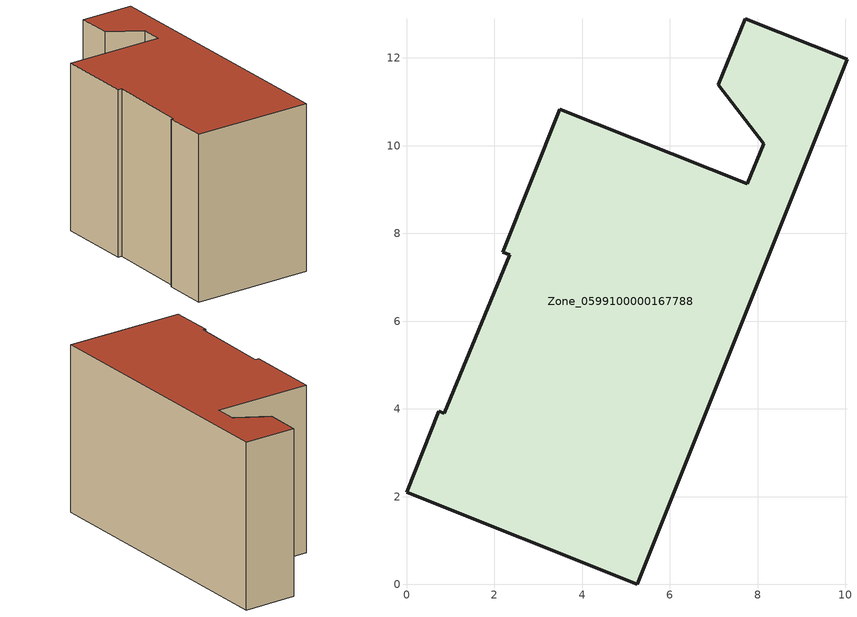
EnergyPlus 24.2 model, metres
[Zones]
Zone_0599100000167788
 floor ground (C_G): 2.35,7.51 2.19,7.58 3.49,10.83 7.77,9.13 8.14,10.05 7.11,11.39 7.72,12.9 10.04,11.97 5.26,0 0,2.1 0.74,3.95 0.86,3.9 z0.31
 wall outside (C_F): 10.04,11.97 7.72,12.9 7.11,11.39 8.14,10.05 7.77,9.13 3.49,10.83 2.19,7.58 2.35,7.51 0.86,3.9 0.74,3.95 0,2.1 5.26,0 10.04,11.97 z0.31:8.12
 roof outside (C_R): 2.35,7.51 0.86,3.9 0.74,3.95 0,2.1 5.26,0 10.04,11.97 7.72,12.9 7.11,11.39 8.14,10.05 7.77,9.13 3.49,10.83 2.19,7.58 z8.12
[BUILDING]
Pand.0599100000167788: North Axis=0; Terrain=City; Loads Convergence Tolerance Value=0.04; Temperature Convergence Tolerance Value=0.4; Solar Distribution=FullExterior; Maximum Number of Warmup Days=25; Minimum Number of Warmup Days=1
[Site:Location]
Rotterdam.The.Hague.AP_ZH_NLD Design_Conditions: Latitude=51.96; Longitude=4.45; Time Zone=1; Elevation=-4.5
[SITE:GROUNDTEMPERATURE:BUILDINGSURFACE]
18, 18, 18, 18, 18, 18, 18, 18, 18, 18, 18, 18
[MATERIAL] Thermal Absorptance=0.9; Solar Absorptance=0.7; Visible Absorptance=0.7
Name | Roughness | Thickness | Conductivity | Density | Specific Heat
G.TC.1975-1991 | MediumSmooth | 0.15 | 0.288461 | 540 | 1210
F.TC.1975-1991 | Rough | 0.3 | 0.230769 | 1920 | 840
R.TC.1975-1991 | MediumRough | 0.2 | 0.153846 | 1500 | 1000
[CONSTRUCTION]
C_G: G.TC.1975-1991
C_F: F.TC.1975-1991
C_R: R.TC.1975-1991
[ZONE]
Zone_0599100000167788: Type=1; Multiplier=1; Ceiling Height=Autocalculate; Volume=Autocalculate; Floor Area=autocalculate; Part of Total Floor Area=Yes
[ZONEINFILTRATION:DESIGNFLOWRATE]
Infil_Zone_0599100000167788: Zone or ZoneList or Space or SpaceList=Zone_0599100000167788; Schedule=AlwaysOn; Design Flow Rate Calculation Method=Flow/Area; Flow Rate per Floor Area=0.003; Constant Term Coefficient=1; Temperature Term Coefficient=0; Velocity Term Coefficient=0; Velocity Squared Term Coefficient=0
[HVACTEMPLATE:ZONE:IDEALLOADSAIRSYSTEM]
Zone_0599100000167788: Maximum Heating Supply Air Temperature=50; Minimum Cooling Supply Air Temperature=13; Maximum Heating Supply Air Humidity Ratio=0.0156; Minimum Cooling Supply Air Humidity Ratio=0.0077; Heating Limit=NoLimit; Cooling Limit=NoLimit; Dehumidification Control Type=ConstantSensibleHeatRatio; Cooling Sensible Heat Ratio=0.7; Dehumidification Setpoint=60; Humidification Control Type=None; Humidification Setpoint=30; Outdoor Air Method=None; Outdoor Air Flow Rate per Person=0.00944; Outdoor Air Flow Rate per Zone Floor Area=0; Outdoor Air Flow Rate per Zone=0; Demand Controlled Ventilation Type=None; Outdoor Air Economizer Type=NoEconomizer; Heat Recovery Type=None; Sensible Heat Recovery Effectiveness=0.7; Latent Heat Recovery Effectiveness=0.65
[ZONECONTROL:THERMOSTAT]
ThermostatControl_Zone_0599100000167788: Zone or ZoneList=Zone_0599100000167788; Control Type Schedule=DualSetpointControlType; Control 1=Thermostat_Zone_0599100000167788; Temperature Difference Between Cutout And Setpoint=0
[THERMOSTATSETPOINT:DUALSETPOINT]
Thermostat_Zone_0599100000167788: Heating Setpoint Temperature Schedule=HeatingSetpoint_Zone_0599100000167788; Cooling Setpoint Temperature Schedule=CoolingSetpoint_Zone_0599100000167788
[SCHEDULE:COMPACT]
HeatingSetpoint_Zone_0599100000167788: Through: 12/31, For: AllDays, Until: 24:00, 21
CoolingSetpoint_Zone_0599100000167788: Through: 12/31, For: AllDays, Until: 24:00, 24
DualSetpointControlType: Through: 12/31, For: AllDays, Until: 24:00, 4
AlwaysOn: Through: 12/31, For: AllDays, Until: 24:00, 1
